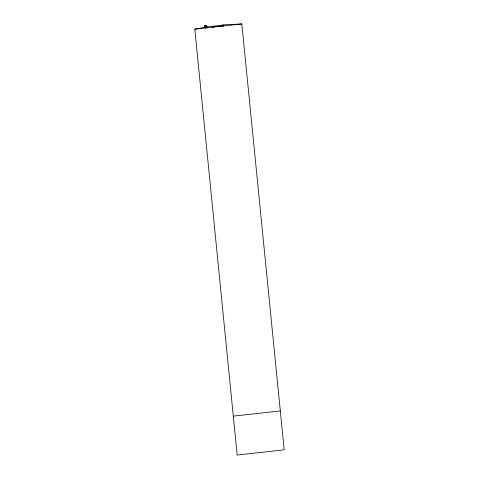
<?xml version="1.0" encoding="UTF-8"?>
<svg xmlns="http://www.w3.org/2000/svg" width="479" height="479" viewBox="0 0 479 479"><rect width="100%" height="100%" fill="white"/><g stroke="black" fill="none" stroke-linecap="round" stroke-linejoin="round"><path stroke-width="0.72" d="M204.802 26.327L206.317 26.076M206.353 27.087L225.902 24.68L241.835 23.95L284.185 449.847L237.165 455.05L194.815 29.153L204.916 27.351M205.096 27.513L204.958 26.129L206.383 26.01M204.844 26.423L205.353 26.369M204.802 26.77L204.605 25.692L205.138 27.016L207.012 26.812L207.132 28.039M212.101 27.052L223.909 25.74M194.815 29.153L241.835 23.95M233.297 416.131L280.311 410.928M222.639 25.04L223.244 24.842L223.442 26.459M207.012 26.812L206.593 25.752L204.719 25.962L204.898 27.806M204.767 26.381L204.647 26.082L206.341 26.207L206.18 25.519L206.257 26.297M213.377 27.572C213.939 25.381 211.682 25.632 212.718 27.644M205.138 27.016L205.257 28.249"/></g></svg>
